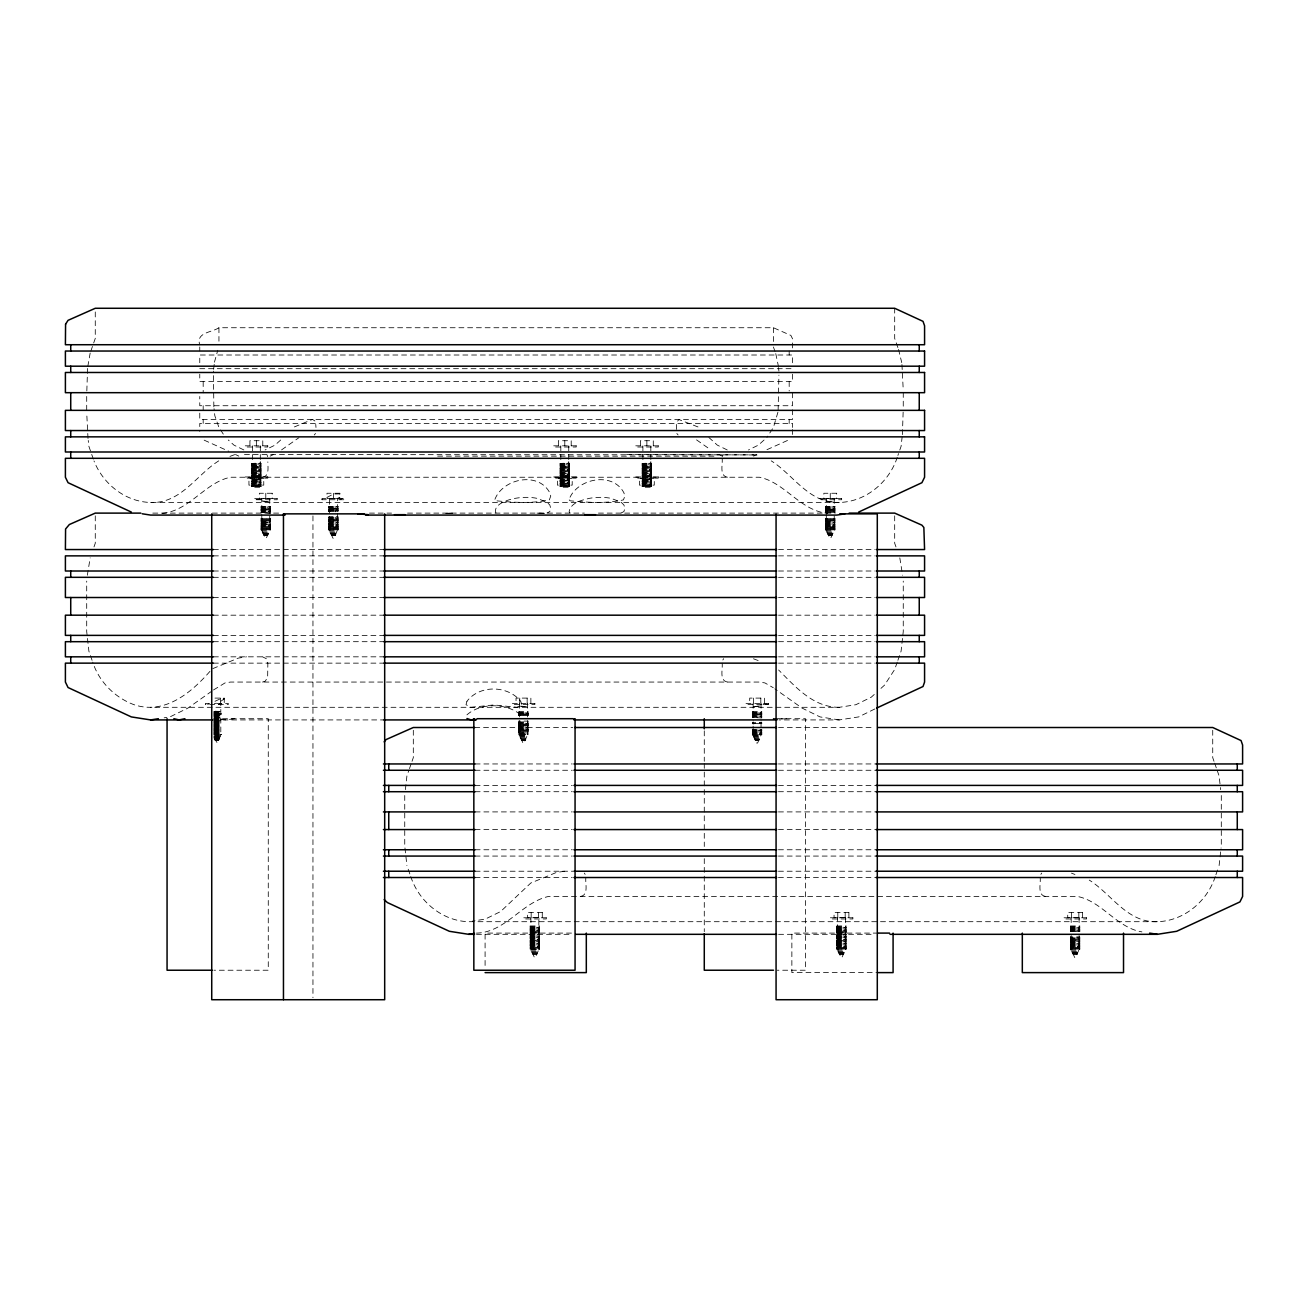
<?xml version="1.0" encoding="UTF-8"?>
<svg xmlns="http://www.w3.org/2000/svg" width="1308" height="1308" viewBox="0 0 1308 1308"><rect width="100%" height="100%" fill="white"/><g stroke="black" fill="none" stroke-linecap="round" stroke-linejoin="round"><path stroke-width="0.75" stroke-dasharray="5 3.75" d="M87.587 368.447L86.704 394.444M87.8 366.485L90.17 353.029M87.358 575.226L90.17 557.862M405.398 789.623L406.919 775.906L408.832 770.428M902.177 436.561L901.081 446.355L897.893 455.478M902.389 434.599L903.256 408.587M1219.105 865.569L1221.067 847.944M213.645 369.33L214.234 363.967M214.447 362.185L217.766 350.282M777.917 412.233L773.42 427.454L766.897 437.444M778.113 410.45L778.914 375.134M494.947 499.28C502.942 478.532 538.307 471.06 549.801 492.822L550.75 496.043L549.344 499.885C532.176 503.76 513.177 502.403 495.912 500.784L495.127 499.885M495.912 512.981C492.626 504.103 509.204 499.247 515.63 498.266A27.272 11.592 -3.5 0 1 536.803 498.299L547.006 502.174L549.801 505.019L550.75 508.24L549.801 511.575L547.006 512.998M321.997 499.738L321.997 498.544L344.822 498.544L344.822 499.738L321.997 499.738L322.831 498.544M90.808 351.198L95.271 338.429L95.271 310.29M93.996 546.908L95.271 543.245L95.271 513.112M409.469 768.597L411.382 763.12M412.02 761.305L413.312 757.643L413.312 727.51M722.425 456.345L722.85 455.151M897.255 457.309C889.26 482.096 865.847 501.814 839.327 502.468L150.633 502.468C125.404 501.863 103.087 483.976 93.996 460.956M897.255 662.142L894.688 669.451L884.535 685.13L880.12 689.136M897.893 660.311L901.081 651.188L903.256 631.584L903.256 581.112M1215.279 876.54C1207.3 901.31 1183.871 921.045 1157.367 921.699L468.673 921.699C442.153 921.045 418.74 901.31 410.745 876.54M1215.917 874.709L1217.83 869.231M722.85 659.984L723.684 658.676M1040.874 874.365L1041.724 873.074M315.522 433.488L314.263 434.959M466.94 714.855C480.608 702.527 507.144 702.903 520.829 715.002L521.352 716.915M334.259 508.714C342.631 507.128 326.608 510.611 334.243 508.714M337.382 510.316L338.167 510.709L328.651 511.51C329.551 509.466 341.584 506.785 335.077 511.722L338.053 509.924L328.651 509.924L338.167 509.924L336.63 508.714M209.934 671.38C191.115 692.848 164.677 714.953 134.086 704.718C114.842 697.638 99.016 681.713 92.721 662.142M214.234 715.705C221.461 710.636 221.82 716.375 214.267 717.013M874.235 694.483L871.291 697.164L855.873 704.718L839.327 707.301L150.633 707.301M280.68 440.011L275.007 445.129L265.115 449.952M764.052 440.011L758.395 445.129L748.487 449.952M219.924 714.855L220.562 713.432L214.054 715.95M214.267 716.735L221.575 717.144L213.76 717.144C218.599 717.111 227.2 711.258 214.267 713.547M342.026 498.544L340.064 499.738M211.896 691.098L187.927 708.086L169.942 716.915L164.154 717.814M213.498 689.97L225.025 682.923L230.551 682.057L759.425 682.057L764.935 682.923L773.273 687.714M281.596 449.87L298.96 437.657M207.694 704.571L209.509 703.377M219.123 713.547L221.575 713.955L214.267 714.348M330.859 510.055L331.742 509.564L328.962 511.673M326.984 497.416L333.409 494.032L339.835 493.917M220.856 703.377L218.289 704.571M252.362 463.849L251.561 463.441L260.292 463.048L261.093 463.441L251.561 464.242L261.093 465.043L260.292 465.435L251.561 465.844L261.093 466.629L251.561 467.43L261.093 467.43L260.292 467.038M260.292 467.823L261.093 468.231L251.561 468.231L252.362 467.823M260.292 470.226L261.093 470.618L252.362 471.011L251.561 470.618L261.093 469.817L251.561 469.032L252.362 468.624M260.292 471.011L261.093 471.42L251.561 471.42L252.362 471.011M260.292 475L261.093 475.409L252.362 475.801L251.561 475.409L261.093 474.608L251.561 473.807L252.362 473.414L261.093 473.006L251.561 472.221L252.362 471.812M260.292 475.801L261.093 476.194L251.561 476.194L252.362 475.801M252.362 476.603L251.561 476.995L261.093 476.995L260.292 476.603M260.292 484.565L261.093 484.957L251.561 484.957L261.093 484.173L251.561 483.371L261.093 482.57L251.561 481.785L261.093 480.984L252.362 480.576L251.561 480.183L261.093 479.382L252.362 478.99L252.362 477.387M260.292 477.387L260.292 478.99M260.292 485.366L261.093 485.759L251.561 485.759L252.362 485.366M260.292 486.167L261.093 486.56L251.561 486.56L252.362 486.167M261.813 507.128L261.011 506.736L269.742 506.327L270.543 506.736L261.011 507.52L270.543 508.321L269.742 508.714L261.011 509.123L270.543 509.123L269.742 508.714M269.742 509.515L270.543 509.924L261.011 509.924L261.813 509.515M269.742 513.504L270.543 513.112L261.011 512.311L270.543 511.51L269.742 511.117L261.011 510.709L261.813 510.316M269.742 518.279L270.543 518.687L261.011 518.687L261.813 518.279M269.742 519.08L270.543 519.489L261.011 519.489L261.813 519.08M269.742 519.881L270.543 520.273L261.011 520.273L261.813 519.881M269.742 520.682L270.543 521.074L261.011 521.074L261.813 520.682M269.742 526.257L270.543 526.65L261.011 526.65L270.543 525.865L261.813 525.456L261.011 525.064L270.543 524.263L261.813 523.87L261.011 523.462L270.543 522.677L261.011 521.876L261.813 521.467M269.742 527.059L270.543 527.451L261.011 527.451L261.813 527.059M269.742 527.843L270.543 528.252L261.011 528.252L261.813 527.843M269.742 528.645L270.543 529.037L261.011 529.037L261.813 528.645M269.742 529.446L270.543 529.838L261.011 529.838L261.813 529.446M261.518 530.803L270.037 530.803M262.123 531.964L269.448 531.964M262.516 532.912L269.039 532.912M268.107 533.517L262.973 533.762L268.189 533.86M263.366 534.547L268.189 534.547M264.118 535.152L267.453 535.152M329.436 507.128L328.651 506.736L338.167 506.736L329.436 507.128L328.651 507.52L338.167 508.321L328.651 509.123L329.436 509.515M329.436 517.494L328.651 517.085L337.382 516.693L338.167 517.085L328.651 517.886L338.167 518.687L337.382 519.08L328.651 519.489L338.167 519.489L337.382 519.08M337.382 519.881L338.167 520.273L328.651 520.273L329.436 519.881M337.382 520.682L338.167 521.074L328.651 521.074L329.436 520.682M329.436 523.87L328.651 524.263L338.167 524.263L329.436 523.87L328.651 523.462L338.167 522.677L328.651 521.876L329.436 521.467M337.382 526.257L338.167 526.65L329.436 527.059L328.651 526.65L338.167 525.865L328.651 525.064L329.436 524.655M337.382 527.059L338.167 527.451L328.651 527.451L329.436 527.059M337.382 527.843L338.167 528.252L328.651 528.252L329.436 527.843M337.382 528.645L338.167 529.037L328.651 529.037L329.436 528.645M337.382 529.446L338.167 529.838L328.651 529.838L329.436 529.446M329.142 530.803L337.66 530.803M329.747 531.964L337.072 531.964M330.139 532.912L336.663 532.912M330.989 533.86L335.813 533.86M330.989 534.547L335.813 534.547M331.742 535.152L335.077 535.152M560.789 463.849L560.004 463.441L568.735 463.048L569.52 463.441L560.004 464.242L569.52 465.043L568.735 465.435L560.004 465.844L569.52 466.629L560.004 467.43L569.52 467.43L568.735 467.038M568.735 467.823L569.52 468.231L560.004 468.231L560.789 467.823M568.735 470.226L569.52 470.618L560.789 471.011L560.004 470.618L569.52 469.817L560.004 469.032L560.789 468.624M568.735 471.011L569.52 471.42L560.004 471.42L560.789 471.011M568.735 475L569.52 475.409L560.789 475.801L560.004 475.409L569.52 474.608L560.789 474.199L560.004 473.807L569.52 473.006L560.004 472.221L560.789 471.812M568.735 475.801L569.52 476.194L560.004 476.194L560.789 475.801M560.789 476.603L560.004 476.995L569.52 476.995L568.735 476.603M568.735 479.791L569.52 480.183L560.789 480.576L560.004 480.183L569.52 479.382L560.789 478.99L560.789 477.387M568.735 480.576L569.52 480.984L560.004 480.984L560.789 480.576M568.735 482.979L569.52 483.371L560.789 483.764L560.004 483.371L569.52 482.57L560.004 481.785L560.789 481.377M568.735 477.387L568.735 478.99M568.735 483.764L569.52 484.173L560.004 484.173L560.789 483.764M560.789 484.565L560.004 484.957L569.52 484.957L568.735 484.565M568.735 485.366L569.52 485.759L560.004 485.759L560.789 485.366M568.735 486.167L569.52 486.56L560.004 486.56L560.789 486.167M642.866 463.849L642.081 463.441L650.812 463.048L651.597 463.441L642.081 464.242L651.597 465.043L650.812 465.435L642.081 465.844L651.597 466.629L642.081 467.43L651.597 467.43L650.812 467.038M650.812 467.823L651.597 468.231L642.081 468.231L642.866 467.823M650.812 470.226L651.597 470.618L642.866 471.011L642.081 470.618L651.597 469.817L642.081 469.032L642.866 468.624M650.812 471.011L651.597 471.42L642.081 471.42L642.866 471.011M650.812 475L651.597 475.409L642.866 475.801L642.081 475.409L651.597 474.608L642.866 474.199L642.081 473.807L651.597 473.006L642.081 472.221L642.866 471.812M650.812 475.801L651.597 476.194L642.081 476.194L642.866 475.801M642.866 476.603L642.081 476.995L651.597 476.995L650.812 476.603M650.812 484.565L651.597 484.957L642.081 484.957L651.597 484.173L642.081 483.371L651.597 482.57L642.081 481.785L651.597 480.984L642.866 480.576L642.081 480.183L651.597 479.382L642.866 478.99L642.866 477.387M650.812 477.387L650.812 478.99M650.812 485.366L651.597 485.759L642.081 485.759L642.866 485.366M650.812 486.167L651.597 486.56L642.081 486.56L642.866 486.167M214.267 711.961L221.575 711.552L214.267 711.16M214.267 712.762L221.575 712.353L220.79 711.961M214.267 715.149L221.575 714.74L220.79 714.348M214.267 715.95L221.575 715.541L220.79 715.149M214.267 717.536L221.575 717.144M214.267 718.337L221.575 717.928L220.79 717.536M214.267 719.138L221.575 718.73L220.79 718.337M220.79 719.138L220.79 720.724L214.267 720.724M214.267 721.526L221.575 721.117L220.79 720.724M214.267 722.31L221.575 721.918L220.79 721.526M214.267 723.111L221.575 722.719L220.79 722.31M214.267 723.913L221.575 723.52L220.79 723.111M214.267 724.714L221.575 724.305L220.79 723.913M214.267 725.499L221.575 725.106L220.79 724.714M214.267 726.3L221.575 725.907L220.79 725.499M214.267 727.101L221.575 726.708L220.79 726.3M214.267 727.902L221.575 727.493L220.79 727.101M214.267 728.687L221.575 728.294L220.79 727.902M214.267 729.488L221.575 729.096L220.79 728.687M214.267 730.289L221.575 729.897L220.79 729.488M214.267 731.09L221.575 730.681L220.79 730.289M214.267 731.875L221.575 731.483L220.79 731.09M214.267 732.676L221.575 732.284L220.79 731.875M214.267 733.477L221.575 733.085L220.79 732.676M214.267 734.279L221.575 733.87L220.79 733.477M214.479 738.35L219.613 738.579L214.479 738.824M220.79 734.279L221.575 734.671L213.907 735.276M220.365 735.995L213.907 735.995M214.806 739.576L218.828 739.576M214.038 737.107L220.48 736.796L214.038 736.502M215.15 740.312L218.485 740.312M214.12 738.023L220.071 737.745L214.12 737.467M826.28 507.128L825.495 506.736L835.011 506.736L826.28 507.128L825.495 507.52L835.011 508.321L825.495 509.123L826.28 509.515L835.011 509.123L834.226 508.714M834.226 509.515L835.011 509.924L825.495 509.924L826.28 509.515M834.226 510.316L835.011 510.709L825.495 510.709L826.28 510.316M834.226 511.117L835.011 511.51L825.495 511.51L826.28 511.117M834.226 511.902L835.011 512.311L825.495 512.311L826.28 511.902M834.226 518.279L835.011 518.687L825.495 518.687L826.28 518.279M834.226 519.08L835.011 519.489L825.495 519.489L826.28 519.08M834.226 519.881L835.011 520.273L825.495 520.273L826.28 519.881M834.226 520.682L835.011 521.074L825.495 521.074L826.28 520.682M826.28 523.87L825.495 524.263L835.011 524.263L826.28 523.87L825.495 523.462L835.011 522.677L825.495 521.876L826.28 521.467M834.226 526.257L835.011 526.65L826.28 527.059L825.495 526.65L835.011 525.865L825.495 525.064L826.28 524.655M834.226 527.059L835.011 527.451L825.495 527.451L826.28 527.059M834.226 527.843L835.011 528.252L825.495 528.252L826.28 527.843M834.226 528.645L835.011 529.037L825.495 529.037L826.28 528.645M834.226 529.446L835.011 529.838L825.495 529.838L826.28 529.446M826.002 530.803L834.52 530.803M826.591 531.964L833.915 531.964M826.999 532.912L833.507 532.912M827.85 533.86L833.065 533.762L827.915 533.517M827.85 534.547L832.656 534.547M828.585 535.152L831.921 535.152M518.655 711.552L528.187 711.552M519.456 712.762L518.655 713.154L528.187 713.154L518.655 712.353L519.456 711.961M527.386 713.547L528.187 713.955L518.655 713.955L519.456 713.547M527.386 714.348L528.187 714.74L518.655 714.74L519.456 714.348M527.386 715.149L528.187 715.541L518.655 715.541L519.456 715.149M518.655 721.918L528.187 721.918M519.456 723.111L518.655 723.52L528.187 723.52L518.655 722.719L519.456 722.31M527.386 723.913L528.187 724.305L518.655 724.305L519.456 723.913M527.386 724.714L528.187 725.106L518.655 725.106L519.456 724.714M527.386 725.499L528.187 725.907L518.655 725.907L519.456 725.499M527.386 721.526L528.187 721.117L518.655 721.117L519.456 721.526M519.456 727.101L518.655 727.493L528.187 727.493L518.655 726.708L519.456 726.3M519.456 728.687L518.655 729.096L528.187 729.096L518.655 728.294L519.456 727.902M527.386 729.488L528.187 729.897L518.655 729.897L519.456 729.488M527.386 730.289L528.187 730.681L518.655 730.681L519.456 730.289M527.386 731.09L528.187 731.483L518.655 731.483L519.456 731.09M527.386 720.724L527.386 735.063L528.187 734.671L519.456 734.279L518.655 733.87L528.187 733.085L518.655 732.284L519.456 731.875M519.456 720.724L519.456 735.063L522.971 743.042L523.919 743.042L527.418 735.063L518.655 734.671L519.456 734.279M519.865 735.995L526.977 735.995M519.75 736.796L527.075 736.796M520.159 737.745L526.683 737.745M520.617 738.579L526.225 738.579M521.418 739.576L525.424 739.576M521.745 740.312L525.08 740.312M752.313 711.552L761.845 711.552M753.114 712.762L752.313 713.154L761.845 713.154L752.313 712.353L753.114 711.961M761.043 713.547L761.845 713.955L752.313 713.955L753.114 713.547M761.043 714.348L761.845 714.74L752.313 714.74L753.114 714.348M761.845 717.928L753.114 717.536L752.313 717.144L761.845 716.343L752.313 715.541L753.114 715.149M761.043 723.111L761.845 723.52L753.114 723.913L752.313 723.52L761.845 722.719L752.313 722.719L753.114 723.111M753.114 730.289L752.313 729.897L761.845 729.897L752.313 730.681L753.114 731.09L761.845 730.681L761.043 730.289M753.114 731.875L752.313 732.284L761.845 732.284L752.313 731.483L753.114 731.09M761.043 734.279L761.845 734.671L753.114 735.063L752.313 734.671L761.845 733.87L752.313 733.085L753.114 732.676M753.522 735.995L760.635 735.995M753.424 736.796L760.749 736.796M753.817 737.745L760.34 737.745M754.275 738.579L759.883 738.579M755.076 739.576L759.081 739.576M755.419 740.312L758.754 740.312M530.083 925.95L539.615 925.95M530.885 927.143L530.083 927.552L539.615 927.552L530.083 926.751L530.885 926.358M530.885 928.745L530.083 929.138L539.615 929.138L530.083 928.337L530.885 927.944M530.885 930.331L530.083 930.74L539.615 930.74L530.083 929.939L530.885 929.547M538.814 931.133L539.615 931.525L530.083 931.525L530.885 931.133M538.814 931.934L539.615 932.326L530.083 932.326L530.885 931.934M530.885 932.735L530.083 933.127L538.814 933.52L539.615 934.713L530.885 935.122L530.885 933.52M530.885 935.923L530.083 936.315L539.615 936.315L530.083 935.514L530.885 935.122M530.885 937.509L530.083 937.901L539.615 937.901L530.083 937.117L530.885 936.708M538.814 939.896L539.615 940.305L530.885 940.697L530.083 940.305L539.615 939.504L530.083 938.703L530.885 938.31M530.885 941.498L530.083 941.891L539.615 941.891L530.083 941.09L530.885 940.697M530.885 943.084L530.083 943.493L539.615 943.493L530.083 942.692L530.885 942.3M530.885 944.687L530.083 945.079L539.615 945.079L530.083 944.278L530.885 943.885M538.814 947.074L539.615 947.466L530.885 947.875L530.083 947.466L539.615 946.681L530.083 945.88L530.885 945.471M538.814 947.875L539.615 948.267L530.083 948.267L530.885 947.875M530.917 917.578L530.885 949.461L534.4 957.44L535.348 957.44L538.847 949.461L530.083 949.068L530.885 948.66M530.59 950.033L539.109 950.033M531.179 951.194L538.504 951.194M531.588 952.142L538.111 952.142M538.814 948.66L539.615 949.068L538.814 949.461L538.847 917.578M532.045 952.976L537.653 952.976M532.438 953.777L537.261 953.777M532.846 954.546L536.852 954.546M836.695 925.95L846.211 925.95M837.48 927.143L836.695 927.552L846.211 927.552L836.695 926.751L837.48 926.358M837.48 928.745L836.695 929.138L846.211 929.138L836.695 928.337L837.48 927.944M837.48 930.331L836.695 930.74L846.211 930.74L836.695 929.939L837.48 929.547M845.409 931.133L846.211 931.525L836.695 931.525L837.48 931.133M845.409 931.934L846.211 932.326L836.695 932.326L837.48 931.934M837.48 932.735L836.695 933.127L845.409 933.52L846.211 934.713L837.48 935.122L837.48 933.52M837.48 935.923L836.695 936.315L846.211 936.315L836.695 935.514L837.48 935.122M837.48 937.509L836.695 937.901L846.211 937.901L836.695 937.117L837.48 936.708M845.409 939.896L846.211 940.305L837.48 940.697L836.695 940.305L846.211 939.504L836.695 938.703L837.48 938.31M837.48 941.498L836.695 941.891L846.211 941.891L836.695 941.09L837.48 940.697M837.48 943.084L836.695 943.493L846.211 943.493L836.695 942.692L837.48 942.3M837.48 944.687L836.695 945.079L846.211 945.079L836.695 944.278L837.48 943.885M845.409 947.074L846.211 947.466L837.48 947.875L836.695 947.466L846.211 946.681L836.695 945.88L837.48 945.471M845.409 947.875L846.211 948.267L836.695 948.267L837.48 947.875M845.409 948.66L846.211 949.068L836.695 949.068L837.48 948.66M837.185 950.033L845.704 950.033M837.79 951.194L845.115 951.194M838.183 952.142L844.706 952.142M839.115 952.747L844.249 952.976L839.033 953.091M839.033 953.777L843.856 953.777M839.442 954.546L843.447 954.546M1070.353 925.95L1079.868 925.95M1071.138 928.745L1070.353 929.138L1079.868 929.138L1071.138 928.745L1070.353 928.337L1079.868 927.552L1070.353 926.751L1071.138 926.358M1071.138 930.331L1070.353 930.74L1079.868 930.74L1070.353 929.939L1071.138 929.547M1079.084 931.133L1079.868 931.525L1070.353 931.525L1071.138 931.133M1070.353 937.117L1071.138 936.708L1071.138 949.461L1074.669 957.44L1075.617 957.44L1079.1 949.461L1079.084 936.708L1079.868 937.117L1070.353 937.117L1079.868 937.117M1071.138 938.31L1070.353 938.703L1079.868 938.703L1070.353 937.901L1071.138 937.509M1079.084 939.111L1079.868 939.504L1070.353 939.504L1071.138 939.111M1079.084 939.896L1079.868 940.305L1070.353 940.305L1071.138 939.896M1071.138 941.498L1070.353 941.891L1079.868 941.891L1070.353 941.09L1071.138 940.697M1071.138 944.687L1070.353 945.079L1079.868 945.079L1071.138 944.687L1070.353 944.278L1079.868 943.493L1070.353 942.692L1071.138 942.3M1079.084 947.074L1079.868 947.466L1071.138 947.875L1070.353 947.466L1079.868 946.681L1070.353 945.88L1071.138 945.471M1079.084 947.875L1079.868 948.267L1070.353 948.267L1071.138 947.875M1079.084 948.66L1079.868 949.068L1070.353 949.068L1071.138 948.66M1070.843 950.033L1079.362 950.033M1071.448 951.194L1078.773 951.194M1071.857 952.142L1078.364 952.142M1072.773 952.747L1077.449 952.747M1072.691 953.091L1077.514 953.091M1072.691 953.777L1077.514 953.777M1073.116 954.546L1077.105 954.546M218.747 460.857C196.396 474.869 180.831 503.727 150.633 502.468M212.763 668.633L238.252 658.12L246.525 656.829M874.823 708.969L858.637 716.915L839.327 719.923L779.012 719.923M294.382 426.931L312.547 419.394L315.522 421.405L315.98 427.454M270.184 456.116L273.486 454.514M753.555 456.116L756.858 454.514M792.599 338.919L790.882 335.42L773.42 327.736L218.943 327.736C211.831 332.624 195.677 332.216 199.764 344.952M766.962 449.69L788.184 440.158M214.986 701.284L220.545 698.75L224.257 698.848L218.142 703.197M339.835 497.302L337.497 498.364L337.382 530.247L333.883 538.209L332.935 538.209L329.436 530.247L329.436 498.364M621.136 512.998L623.916 511.575L624.864 508.24L623.916 505.019L621.136 502.174L610.918 498.299A27.272 11.592 -3.5 0 0 589.745 498.266C582.044 500.081 570.877 502.419 569.111 511.591M229.963 456.394L235.407 454.35M334.472 498.364L329.469 498.364M216.212 703.197L214.332 703.688M335.159 511.804L336.221 511.117M786.304 718.697L776.641 719.335M262.516 477.24C269.742 476.423 267.764 466.694 267.846 461.904M162.225 513.292C189.317 511.134 205.029 482.358 230.551 477.24L759.425 477.24C784.914 482.341 800.61 511.085 827.653 513.276M262.516 682.057L265.181 681.223L267.649 677.38L267.846 663.14L266.276 658.676L262.516 656.829M564.566 871.226L556.292 872.501L530.786 883.031L500.637 911.545L485.219 919.115L472.351 921.126M580.539 896.454C589.107 895.048 584.97 883.031 585.87 877.521M476.39 933.111C505.329 932.539 521.99 902.177 548.575 896.454L1077.449 896.454C1101.843 901.196 1116.819 927.797 1141.917 931.901M234.361 718.697L225.777 719.923L217.046 718.697M215.15 716.964L214.332 717.013M447.647 513.357L453.614 513.112L445.472 513.357M199.764 368.692L792.599 368.692M244.465 454.563L755.91 454.857L759.67 456.279M626.499 454.53L755.942 454.955M437.673 456.132L714.74 456.165M251.561 463.441L261.093 463.441M560.004 463.441L569.52 463.441M642.081 463.441L651.597 463.441M251.561 464.242L261.093 464.242M560.004 464.242L569.52 464.242M642.081 464.242L651.597 464.242M251.561 465.043L261.093 465.043M560.004 465.043L569.52 465.043M642.081 465.043L651.597 465.043M251.561 465.844L261.093 465.844M560.004 465.844L569.52 465.844M642.081 465.844L651.597 465.844M251.561 466.629L261.093 466.629M560.004 466.629L569.52 466.629M642.081 466.629L651.597 466.629M251.561 467.43L261.093 467.43M560.004 467.43L569.52 467.43M642.081 467.43L651.597 467.43M251.561 468.231L261.093 468.231M560.004 468.231L569.52 468.231M642.081 468.231L651.597 468.231M251.561 469.032L261.093 469.032M560.004 469.032L569.52 469.032M642.081 469.032L651.597 469.032M251.561 469.817L261.093 469.817M560.004 469.817L569.52 469.817M642.081 469.817L651.597 469.817M251.561 470.618L261.093 470.618M560.004 470.618L569.52 470.618M642.081 470.618L651.597 470.618M251.561 471.42L261.093 471.42M560.004 471.42L569.52 471.42M642.081 471.42L651.597 471.42M251.561 472.221L261.093 472.221M560.004 472.221L569.52 472.221M642.081 472.221L651.597 472.221M251.561 473.006L261.093 473.006M560.004 473.006L569.52 473.006M642.081 473.006L651.597 473.006M251.561 473.807L261.093 473.807M560.004 473.807L569.52 473.807M642.081 473.807L651.597 473.807M251.561 474.608L261.093 474.608M560.004 474.608L569.52 474.608M642.081 474.608L651.597 474.608M251.561 475.409L261.093 475.409M560.004 475.409L569.52 475.409M642.081 475.409L651.597 475.409M251.561 476.194L261.093 476.194M560.004 476.194L569.52 476.194M642.081 476.194L651.597 476.194M251.561 477.796L261.093 477.796M560.004 477.796L569.52 477.796M642.081 477.796L651.597 477.796M251.561 479.382L261.093 479.382M560.004 479.382L569.52 479.382M642.081 479.382L651.597 479.382M251.561 480.183L261.093 480.183M560.004 480.183L569.52 480.183M642.081 480.183L651.597 480.183M251.561 480.984L261.093 480.984M560.004 480.984L569.52 480.984M642.081 480.984L651.597 480.984M251.561 481.785L261.093 481.785M560.004 481.785L569.52 481.785M642.081 481.785L651.597 481.785M251.561 482.57L261.093 482.57M560.004 482.57L569.52 482.57M642.081 482.57L651.597 482.57M251.561 483.371L261.093 483.371M560.004 483.371L569.52 483.371M642.081 483.371L651.597 483.371M251.561 484.173L261.093 484.173M560.004 484.173L569.52 484.173M642.081 484.173L651.597 484.173M251.561 485.759L261.093 485.759M560.004 485.759L569.52 485.759M642.081 485.759L651.597 485.759M251.561 486.56L261.093 486.56M560.004 486.56L569.52 486.56M642.081 486.56L651.597 486.56M261.011 506.736L270.543 506.736M328.651 506.736L338.167 506.736M825.495 506.736L835.011 506.736M261.011 507.52L270.543 507.52M328.651 507.52L338.167 507.52M825.495 507.52L835.011 507.52M261.011 508.321L270.543 508.321M328.651 508.321L338.167 508.321M825.495 508.321L835.011 508.321M261.011 509.123L270.543 509.123M328.651 509.123L338.167 509.123M825.495 509.123L835.011 509.123M261.011 509.924L270.543 509.924M328.651 509.924L338.167 509.924M825.495 509.924L835.011 509.924M261.011 510.709L270.543 510.709M328.651 510.709L338.167 510.709M825.495 510.709L835.011 510.709M261.011 511.51L270.543 511.51M328.651 511.51L338.167 511.51M825.495 511.51L835.011 511.51M261.011 512.311L270.543 512.311M825.495 512.311L835.011 512.311M152.791 513.112L208.381 513.112M212.354 513.112L280.991 513.112M369.445 513.112L391.533 513.112M407.556 513.112L584.414 513.112M598.443 513.112L835.191 513.112M328.651 517.085L338.167 517.085M328.651 517.886L338.167 517.886M261.011 518.687L270.543 518.687M328.651 518.687L338.167 518.687M825.495 518.687L835.011 518.687M261.011 519.489L270.543 519.489M328.651 519.489L338.167 519.489M825.495 519.489L835.011 519.489M261.011 520.273L270.543 520.273M328.651 520.273L338.167 520.273M825.495 520.273L835.011 520.273M261.011 521.074L270.543 521.074M328.651 521.074L338.167 521.074M825.495 521.074L835.011 521.074M261.011 521.876L270.543 521.876M328.651 521.876L338.167 521.876M825.495 521.876L835.011 521.876M261.011 522.677L270.543 522.677M328.651 522.677L338.167 522.677M825.495 522.677L835.011 522.677M261.011 523.462L270.543 523.462M328.651 523.462L338.167 523.462M825.495 523.462L835.011 523.462M261.011 524.263L270.543 524.263M328.651 524.263L338.167 524.263M825.495 524.263L835.011 524.263M261.011 525.064L270.543 525.064M328.651 525.064L338.167 525.064M825.495 525.064L835.011 525.064M261.011 525.865L270.543 525.865M328.651 525.865L338.167 525.865M825.495 525.865L835.011 525.865M261.011 526.65L270.543 526.65M328.651 526.65L338.167 526.65M825.495 526.65L835.011 526.65M261.011 527.451L270.543 527.451M328.651 527.451L338.167 527.451M825.495 527.451L835.011 527.451M261.011 528.252L270.543 528.252M328.651 528.252L338.167 528.252M825.495 528.252L835.011 528.252M261.011 529.037L270.543 529.037M328.651 529.037L338.167 529.037M825.495 529.037L835.011 529.037M261.011 529.838L270.543 529.838M328.651 529.838L338.167 529.838M825.495 529.838L835.011 529.838M262.973 533.762L268.581 533.762M330.597 533.762L336.205 533.762M827.457 533.762L833.065 533.762M263.775 535.315L267.78 535.315M331.398 535.315L335.404 535.315M828.258 535.315L832.248 535.315M213.384 549.556L385.173 549.556M778.522 549.556L875.199 549.556M213.384 555.867L385.173 555.867M778.522 555.867L875.199 555.867M213.384 571.007L385.173 571.007M778.522 571.007L875.199 571.007M213.384 577.319L385.173 577.319M778.522 577.319L875.199 577.319M213.384 597.511L385.173 597.511M778.522 597.511L875.199 597.511M213.384 615.185L385.173 615.185M778.522 615.185L875.199 615.185M213.384 635.377L385.173 635.377M778.522 635.377L875.199 635.377M213.384 641.688L385.173 641.688M778.522 641.688L875.199 641.688M213.384 656.829L385.173 656.829M778.522 656.829L875.199 656.829M213.384 663.14L385.173 663.14M778.522 663.14L875.199 663.14M214.986 698.096L224.257 698.096L224.257 703.197M208.773 703.377L205.438 703.377L205.438 704.571L228.262 704.571L228.262 703.377L213.891 703.377M213.76 711.552L221.575 711.552M213.76 712.353L221.575 712.353M518.655 712.353L528.187 712.353M752.313 712.353L761.845 712.353M213.76 713.154L221.575 713.154M518.655 713.154L528.187 713.154M752.313 713.154L761.845 713.154M213.76 713.955L221.575 713.955M518.655 713.955L528.187 713.955M752.313 713.955L761.845 713.955M213.76 714.74L221.575 714.74M518.655 714.74L528.187 714.74M752.313 714.74L761.845 714.74M213.76 715.541L221.575 715.541M518.655 715.541L528.187 715.541M752.313 715.541L761.845 715.541M213.76 716.343L221.575 716.343M752.313 716.343L761.845 716.343M752.313 717.144L761.845 717.144M213.76 717.928L221.575 717.928M213.76 718.73L268.271 718.697L268.271 970.225L213.94 970.225M777.328 718.697L805.499 718.697L805.499 970.225L777.328 970.225M213.76 719.531L221.575 719.531M214.185 719.923L383.587 719.923M213.76 720.332L221.575 720.332M213.76 721.117L221.575 721.117M213.76 721.918L221.575 721.918M213.76 722.719L221.575 722.719M518.655 722.719L528.187 722.719M213.76 723.52L221.575 723.52M518.655 723.52L528.187 723.52M752.313 723.52L761.845 723.52M213.76 724.305L221.575 724.305M518.655 724.305L528.187 724.305M213.76 725.106L221.575 725.106M518.655 725.106L528.187 725.106M213.76 725.907L221.575 725.907M518.655 725.907L528.187 725.907M213.76 726.708L221.575 726.708M518.655 726.708L528.187 726.708M213.76 727.493L221.575 727.493M474.788 727.51L572.773 727.51M778.538 727.51L873.875 727.51M213.76 728.294L221.575 728.294M518.655 728.294L528.187 728.294M213.76 729.096L221.575 729.096M518.655 729.096L528.187 729.096M213.76 729.897L221.575 729.897M518.655 729.897L528.187 729.897M752.313 729.897L761.845 729.897M213.76 730.681L221.575 730.681M518.655 730.681L528.187 730.681M752.313 730.681L761.845 730.681M213.76 731.483L221.575 731.483M518.655 731.483L528.187 731.483M752.313 731.483L761.845 731.483M213.76 732.284L221.575 732.284M518.655 732.284L528.187 732.284M752.313 732.284L761.845 732.284M213.76 733.085L221.575 733.085M518.655 733.085L528.187 733.085M752.313 733.085L761.845 733.085M213.76 733.87L221.575 733.87M518.655 733.87L528.187 733.87M752.313 733.87L761.845 733.87M213.76 734.671L221.575 734.671M518.655 734.671L528.187 734.671M752.313 734.671L761.845 734.671M214.087 735.636L221.068 735.636M519.162 735.636L527.68 735.636M752.819 735.636L761.338 735.636M213.989 736.796L220.48 736.796M214.152 737.745L220.071 737.745M214.169 738.579L219.613 738.579M214.398 739.38L219.221 739.38M521.009 739.38L525.832 739.38M754.667 739.38L759.49 739.38M214.823 740.148L218.812 740.148M521.418 740.148L525.424 740.148M755.076 740.148L759.081 740.148M475.115 763.954L572.283 763.954M778.44 763.954L875.69 763.954M475.115 770.265L572.283 770.265M778.44 770.265L875.69 770.265M475.115 785.405L572.283 785.405M778.44 785.405L875.69 785.405M475.115 791.716L572.283 791.716M778.44 791.716L875.69 791.716M475.115 811.908L572.283 811.908M778.44 811.908L875.69 811.908M475.115 829.583L572.283 829.583M778.44 829.583L875.69 829.583M475.115 849.759L572.283 849.759M778.44 849.759L875.69 849.759M475.115 856.07L572.283 856.07M778.44 856.07L875.69 856.07M475.115 871.226L573.018 871.226M778.44 871.226L877.325 871.226M475.115 877.521L572.283 877.521M778.44 877.521L875.69 877.521M530.083 926.751L539.615 926.751M836.695 926.751L846.211 926.751M1070.353 926.751L1079.868 926.751M530.083 927.552L539.615 927.552M836.695 927.552L846.211 927.552M1070.353 927.552L1079.868 927.552M530.083 928.337L539.615 928.337M836.695 928.337L846.211 928.337M1070.353 928.337L1079.868 928.337M530.083 929.138L539.615 929.138M836.695 929.138L846.211 929.138M1070.353 929.138L1079.868 929.138M530.083 929.939L539.615 929.939M836.695 929.939L846.211 929.939M1070.353 929.939L1079.868 929.939M530.083 930.74L539.615 930.74M836.695 930.74L846.211 930.74M1070.353 930.74L1079.868 930.74M530.083 931.525L539.615 931.525M836.695 931.525L846.211 931.525M1070.353 931.525L1079.868 931.525M530.083 932.326L539.615 932.326M836.695 932.326L846.211 932.326M571.482 933.095L485.088 933.095L485.088 968.672M878.257 933.095L791.863 933.095L791.863 972.612L878.257 972.612M530.083 933.928L539.615 933.928M836.695 933.928L846.211 933.928M476.488 934.321L569.52 934.321M778.587 934.321L873.777 934.321M530.083 934.713L539.615 934.713M836.695 934.713L846.211 934.713M530.083 935.514L539.615 935.514M836.695 935.514L846.211 935.514M530.083 936.315L539.615 936.315M836.695 936.315L846.211 936.315M530.083 937.117L539.615 937.117M836.695 937.117L846.211 937.117M530.083 937.901L539.615 937.901M836.695 937.901L846.211 937.901M1070.353 937.901L1079.868 937.901M530.083 938.703L539.615 938.703M836.695 938.703L846.211 938.703M1070.353 938.703L1079.868 938.703M530.083 939.504L539.615 939.504M836.695 939.504L846.211 939.504M1070.353 939.504L1079.868 939.504M530.083 940.305L539.615 940.305M836.695 940.305L846.211 940.305M1070.353 940.305L1079.868 940.305M530.083 941.09L539.615 941.09M836.695 941.09L846.211 941.09M1070.353 941.09L1079.868 941.09M530.083 941.891L539.615 941.891M836.695 941.891L846.211 941.891M1070.353 941.891L1079.868 941.891M530.083 942.692L539.615 942.692M836.695 942.692L846.211 942.692M1070.353 942.692L1079.868 942.692M530.083 943.493L539.615 943.493M836.695 943.493L846.211 943.493M1070.353 943.493L1079.868 943.493M530.083 944.278L539.615 944.278M836.695 944.278L846.211 944.278M1070.353 944.278L1079.868 944.278M530.083 945.079L539.615 945.079M836.695 945.079L846.211 945.079M1070.353 945.079L1079.868 945.079M530.083 945.88L539.615 945.88M836.695 945.88L846.211 945.88M1070.353 945.88L1079.868 945.88M530.083 946.681L539.615 946.681M836.695 946.681L846.211 946.681M1070.353 946.681L1079.868 946.681M530.083 947.466L539.615 947.466M836.695 947.466L846.211 947.466M1070.353 947.466L1079.868 947.466M530.083 948.267L539.615 948.267M836.695 948.267L846.211 948.267M1070.353 948.267L1079.868 948.267M530.083 949.068L539.615 949.068M836.695 949.068L846.211 949.068M1070.353 949.068L1079.868 949.068M838.641 952.976L844.249 952.976M1072.298 952.976L1077.906 952.976M544.504 513.357L536.362 513.112L542.313 513.357M727.461 477.24C718.893 475.818 723.03 463.8 722.13 458.307M839.327 502.468C809.145 503.727 793.564 474.869 771.23 460.857M727.461 682.057C718.893 680.651 723.03 668.633 722.13 663.14M839.327 707.301C813.233 707.497 795.575 686.88 778.62 670.007M839.327 719.923L820.034 716.915L802.049 708.086L774.876 688.842M1045.484 896.454C1036.917 895.048 1041.054 883.031 1040.154 877.521M1157.367 921.699C1127.169 922.941 1111.604 894.083 1089.253 880.088M753.457 658.774L758.656 660.72M1071.481 873.155L1074.947 874.463M204.162 440.158L228.835 451.293M697.981 426.931L678.917 419.541L676.498 422.386L676.383 431.476M727.232 449.952L717.34 445.129L708.838 437.444M718.86 454.514L722.163 456.116M243.86 449.952L233.969 445.129L228.295 440.011M235.489 454.514L238.792 456.116M696.559 439.88L710.767 449.87M678.084 434.959L676.841 433.488M569.258 499.885L570.026 500.784C587.292 502.403 606.291 503.76 623.458 499.885L624.864 496.043L623.916 492.822C612.471 471.027 576.828 478.548 569.111 499.394M569.258 512.082L570.026 512.981M223.292 434.125L218.943 427.454L214.839 415.797L214.038 408.652M584.316 873.074L585.15 874.365M214.283 738.252L217.324 743.042L220.807 735.063L220.807 703.197M773.42 346.963L775.17 351.95M775.758 353.618L778.309 365.749M1214.004 761.305L1212.729 757.643L1212.729 727.51M1214.641 763.12L1216.554 768.597M1217.192 770.428L1219.105 775.906L1220.642 789.623M897.893 347.552L894.688 338.429L894.688 308.279M898.531 349.383L901.735 362.561M895.98 546.908L894.688 543.245L894.688 513.112M899.806 557.862L902.602 575.226M267.126 455.151L267.649 456.672M408.194 869.231L410.107 874.709M93.359 459.141L88.895 446.355L88.241 440.469M92.083 660.311L88.895 651.188L86.704 631.584L86.704 581.112M901.948 364.523L903.256 390.405M778.505 367.532L778.914 371.112M404.957 847.944L406.919 865.569M213.842 406.87L213.433 371.112M88.012 438.507L86.704 412.625M1221.296 795.509L1221.296 845.982M1079.1 917.578L1079.1 935.514M1078.838 912.477L1078.838 917.578M1071.432 912.477L1071.432 917.578M1071.17 917.578L1071.17 935.514M903.256 392.433L903.256 406.559M845.442 917.578L845.409 949.461L841.96 957.44L841.011 957.44L837.512 949.461L837.512 917.578M845.181 912.477L845.181 917.578M837.774 912.477L837.774 917.578M834.226 498.364L834.226 530.247L830.727 538.209L829.779 538.209L826.296 530.247L826.296 498.364M830.253 493.263L830.253 498.364M792.599 342.941L792.599 348.974M792.599 362.741L792.599 355.008L199.764 355.008L199.764 362.741M792.599 374.219L792.599 381.576L199.764 381.576L199.764 374.219M792.599 392.841L792.599 405.725L199.764 405.725L199.764 396.52M792.599 409.747L792.599 419.394L199.764 419.394L199.764 411.677M792.599 427.454L792.599 423.432L199.764 423.432L199.764 431.476M792.599 429.465L792.599 435.499M789.182 350.985L789.182 355.008M789.182 381.576L789.182 390.961M789.182 419.394L789.182 423.432M773.42 327.736L773.42 345.034M764.526 703.197L764.526 698.096L749.697 698.096L749.697 703.197M761.076 703.197L761.076 721.117M761.043 722.31L761.043 735.063L757.594 743.042L756.645 743.042L753.146 735.063L753.114 722.31M760.815 698.096L760.815 703.197M753.408 698.096L753.408 703.197M753.146 703.197L753.146 721.117M704.276 730.861L704.276 761.289M704.276 763.316L704.276 846.489M704.276 858.653L704.276 931.688M653.281 445.815L653.281 440.714L640.446 440.714L640.446 445.815M650.828 445.815L650.828 459.631M650.828 461.61L650.828 487.263L642.898 487.263L642.898 461.61M650.567 478.434L650.567 485.121M646.871 440.714L646.871 445.815M643.16 478.434L643.16 485.121M642.898 445.815L642.898 459.631M571.204 445.815L571.204 440.714L558.369 440.714L558.369 445.815M568.751 445.815L568.751 459.631M568.751 461.61L568.751 487.263L560.821 487.263L560.821 461.61M568.506 478.434L568.506 485.121M564.794 440.714L564.794 445.815M561.083 478.434L561.083 485.121M560.821 445.815L560.821 459.631M538.585 912.477L538.585 917.578M531.162 912.477L531.162 917.578M530.868 703.197L530.868 698.096L516.039 698.096L516.039 703.197M527.418 703.197L527.418 719.138M527.157 698.096L527.157 703.197M519.75 698.096L519.75 703.197M519.489 703.197L519.489 719.138M404.744 795.509L404.744 845.982M335.747 533.517L331.071 533.517M333.409 493.263L333.409 498.364M312.955 515.908L312.955 997.677M269.742 498.364L269.742 530.247L266.26 538.209L265.311 538.209L261.813 530.247L261.813 498.364M265.786 493.263L265.786 498.364M262.777 445.815L262.777 440.714L249.926 440.714L249.926 445.815M260.308 445.815L260.308 459.631M260.308 461.61L260.308 487.263L252.379 487.263L252.379 461.61M260.063 478.434L260.063 485.121M256.352 440.714L256.352 445.815M252.64 478.434L252.64 485.121M252.379 445.815L252.379 459.631M220.545 698.096L220.545 703.197M218.943 327.736L218.943 341.192M203.181 381.576L203.181 392.841M203.181 405.725L203.181 409.747M203.181 419.394L203.181 423.432M199.764 346.963L199.764 350.985M86.704 396.471L86.704 410.598M763.038 704.571A9.843 2.649 -21.4 0 1 768.025 704.571M256.074 499.738A9.843 3.466 16.8 0 1 262.565 499.738M466.94 701.317L466.008 704.718L471.093 707.301L493.884 704.93L516.873 707.301L521.778 704.783L520.829 701.448C508.011 685.212 479.644 684.591 466.94 701.317M519.717 706.173L527.418 706.614L519.717 706.173M753.375 706.68L761.076 705.895L753.375 706.68M826.329 501.013L834.226 502.256L826.329 501.013M262.058 500.98L269.742 501.945L262.058 500.98M267.764 445.815L244.939 445.815L244.939 447.009L267.764 447.009L267.764 445.815M576.207 445.815L553.382 445.815L553.382 447.009L576.207 447.009L576.207 445.815M658.267 445.815L635.459 445.815L635.459 447.009L658.267 447.009L658.267 445.815M267.764 476.946L244.939 476.946L244.939 478.139L267.764 478.139L267.764 476.946M576.207 476.946L553.382 476.946L553.382 478.139L576.207 478.139L576.207 476.946M658.267 476.946L635.459 476.946L635.459 478.139L658.267 478.139L658.267 476.946M263.758 478.434L248.945 478.434L248.945 485.121L263.758 485.121L263.758 478.434M572.201 478.434L557.388 478.434L557.388 485.121L572.201 485.121L572.201 478.434M654.278 478.434L639.449 478.434L639.449 485.121L654.278 485.121L654.278 478.434M272.195 493.263L259.36 493.263L259.36 498.364L272.195 498.364L272.195 493.263M339.835 493.263L326.984 493.263L326.984 498.364L339.835 498.364L339.835 493.263M836.679 493.263L823.844 493.263L823.844 498.364L836.679 498.364L836.679 493.263M277.182 498.544L254.373 498.544L254.373 499.738L277.182 499.738L277.182 498.544M841.665 498.544L818.841 498.544L818.841 499.738L841.665 499.738L841.665 498.544M534.858 703.377L512.049 703.377L512.049 704.571L534.858 704.571L534.858 703.377M768.515 703.377L745.707 703.377L745.707 704.571L768.515 704.571L768.515 703.377M542.28 912.477L527.467 912.477L527.467 917.578L542.28 917.578L542.28 912.477M848.892 912.477L834.063 912.477L834.063 917.578L848.892 917.578L848.892 912.477M1082.55 912.477L1067.72 912.477L1067.72 917.578L1082.55 917.578L1082.55 912.477M546.286 917.775L523.462 917.775L523.462 918.968L546.286 918.968L546.286 917.775M852.881 917.775L830.073 917.775L830.073 918.968L852.881 918.968L852.881 917.775M1086.556 917.775L1063.731 917.775L1063.731 918.968L1086.556 918.968L1086.556 917.775"/><path stroke-width="1.5" d="M384.143 741.865L386.089 739.56L413.312 727.51L474.788 727.51M383.587 719.923L475.769 719.923L477.306 718.697L573.1 718.697L575.062 719.596M283.574 513.864L284.997 515.09L150.633 515.09L142.212 513.782M858.637 512.082L921.911 482.701L924.576 477.24L924.576 458.307L65.4 458.307L65.4 477.24L68.065 482.701L131.34 512.082M876.622 708.086L923.007 686.52L924.576 682.057L924.576 663.14L876.524 663.14M474.15 719.236L471.093 719.923L466.94 718.501M184.902 718.697L179.065 719.923L173.882 718.697M213.466 663.14L65.4 663.14L65.4 682.057L68.065 687.534L131.34 716.915L150.633 719.923L158.366 718.713M384.143 899.61L387.381 902.553L449.363 931.296L468.673 934.321L474.461 933.405M889.98 934.321L1157.367 934.321L1176.66 931.296L1239.935 901.915L1242.6 896.454L1242.6 877.521L876.049 877.521M357.673 513.864L368.415 514.649M844.87 513.864L836.809 515.09L365.57 515.09M595.532 514.682L584.987 514.665M404.989 514.665L394.444 514.682M140.839 513.112L95.271 513.112L69.34 524.541L65.58 529.004L65.4 549.556L213.466 549.556M849.137 513.112L894.688 513.112L921.911 525.162L923.857 527.484L924.576 549.556L876.524 549.556M364.131 513.864L283.46 513.864L283.46 999.721M839.72 513.864L877.292 513.864L877.292 999.721L776.069 999.721L776.069 513.864M383.8 549.556L776.592 549.556M213.466 555.867L65.4 555.867L65.4 571.007L213.466 571.007M383.8 555.867L776.592 555.867M876.524 555.867L924.576 555.867L924.576 571.007L876.524 571.007M383.8 571.007L776.592 571.007M213.466 577.319L65.4 577.319L65.4 597.511L213.466 597.511M383.8 577.319L776.592 577.319M876.524 577.319L924.576 577.319L924.576 597.511L876.524 597.511M383.8 597.511L776.592 597.511M213.466 615.185L65.4 615.185L65.4 635.377L213.466 635.377M383.8 615.185L776.592 615.185M876.524 615.185L924.576 615.185L924.576 635.377L876.524 635.377M383.8 635.377L776.592 635.377M213.466 641.688L65.4 641.688L65.4 656.829L213.466 656.829M383.8 641.688L776.592 641.688M876.524 641.688L924.576 641.688L924.576 656.829L876.524 656.829M383.8 656.829L776.592 656.829M383.8 663.14L776.592 663.14M150.633 719.923L212.991 719.923M573.918 719.923L776.985 719.923M574.801 727.51L776.494 727.51M877.93 727.51L1212.729 727.51L1241.047 740.557L1242.6 745.02L1242.6 763.954L876.049 763.954M383.424 763.954L475.115 763.954M573.95 763.954L776.625 763.954M383.424 770.265L475.115 770.265M573.95 770.265L776.625 770.265M876.049 770.265L1242.6 770.265L1242.6 785.405L876.049 785.405M383.424 785.405L475.115 785.405M573.95 785.405L776.625 785.405M383.424 791.716L475.115 791.716M573.95 791.716L776.625 791.716M876.049 791.716L1242.6 791.716L1242.6 811.908L876.049 811.908M383.424 811.908L475.115 811.908M573.95 811.908L776.625 811.908M383.424 829.583L475.115 829.583M573.95 829.583L776.625 829.583M876.049 829.583L1242.6 829.583L1242.6 849.759L876.049 849.759M383.424 849.759L475.115 849.759M573.95 849.759L776.625 849.759M383.424 856.07L475.115 856.07M573.95 856.07L776.625 856.07M876.049 856.07L1242.6 856.07L1242.6 871.226L876.049 871.226M383.424 871.226L475.115 871.226M573.95 871.226L776.625 871.226M383.424 877.521L475.115 877.521M573.95 877.521L776.625 877.521M878.257 933.095L889.538 933.095M468.673 934.321L474.526 934.321M575.634 934.321L776.56 934.321M212.076 970.225L167.064 970.225L167.064 718.697M773.519 970.225L704.276 970.225L704.276 933.716M485.088 972.612L586.311 972.612L586.311 933.095M878.257 972.612L893.086 972.612L893.086 933.095M1149.634 933.111L1157.367 934.321M773.519 718.746L776.641 719.335M474.232 718.697L475.769 719.923M1237.27 763.954L1237.27 770.265M1237.27 785.405L1237.27 791.716M1237.27 811.908L1237.27 829.583M1237.27 849.759L1237.27 856.07M1237.27 871.226L1237.27 877.521M1123.523 933.095L1123.523 972.612L1022.316 972.612L1022.316 933.095M919.246 344.723L919.246 351.034M919.246 366.191L919.246 372.486M919.246 392.678L919.246 410.352M919.246 430.545L919.246 436.856M919.246 451.996L919.246 458.307M919.246 571.007L919.246 577.319M919.246 597.511L919.246 615.185M919.246 635.377L919.246 641.688M919.246 656.829L919.246 663.14M704.276 718.697L704.276 728.834M575.062 718.697L575.062 970.225L473.839 970.225L473.839 718.697M388.754 763.954L388.754 770.265M388.754 785.405L388.754 791.716M388.754 811.908L388.754 829.583M388.754 849.759L388.754 856.07M388.754 871.226L388.754 877.521M384.683 513.864L384.683 999.721L211.732 999.721L211.732 513.864M70.73 344.723L70.73 351.034M70.73 366.191L70.73 372.486M70.73 392.678L70.73 410.352M70.73 430.545L70.73 436.856M70.73 451.996L70.73 458.307M70.73 571.007L70.73 577.319M70.73 597.511L70.73 615.185M70.73 635.377L70.73 641.688M70.73 656.829L70.73 663.14M65.58 324.171L65.4 344.723L924.576 344.723L924.576 325.806L923.007 321.343L894.688 308.279L95.271 308.279L68.065 320.329L65.58 324.171M924.576 351.034L65.4 351.034L65.4 366.191L924.576 366.191L924.576 351.034M924.576 372.486L65.4 372.486L65.4 392.678L924.576 392.678L924.576 372.486M924.576 410.352L65.4 410.352L65.4 430.545L924.576 430.545L924.576 410.352M924.576 436.856L65.4 436.856L65.4 451.996L924.576 451.996L924.576 436.856"/></g></svg>
